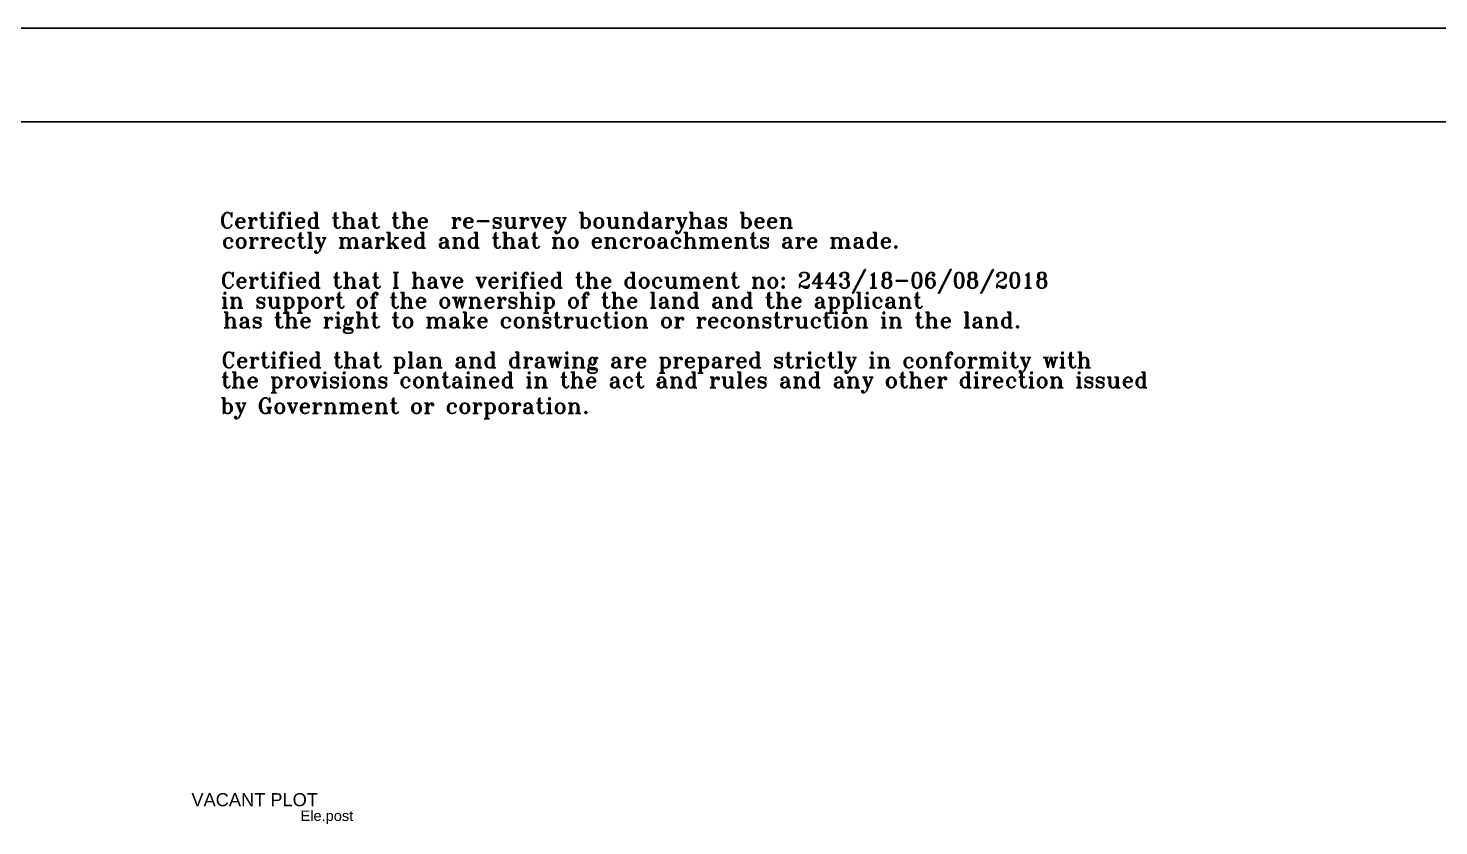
# Model space of a CAD drawing. Header units: metres. Extents: x -701442 to 358, y -36189 to 302.
# Drawn here: x 75.4 to 183.6, y 240.4 to 301.6 of the extents above; entities that cross this region are included whole.
import ezdxf

# ---------------------------------------------------------------- set-up
doc = ezdxf.new("R2010")
doc.units = ezdxf.units.M
doc.header["$MEASUREMENT"] = 0
doc.styles.add('ROMAND', font='ROMANT.SHX', dxfattribs={"height": 17})
doc.styles.add('SHIJU', font='sanss___.ttf', dxfattribs={"height": 23})
doc.styles.get("Standard").update_dxf_attribs({"font": 'ARIAL.TTF'})

msp = doc.modelspace()

# ---------------------------------------------------------------- linework, layer by layer
at = {"elevation": 101}
msp.add_lwpolyline([(12.05067, 301.61877), (249.65067, 301.61877), (249.65067, 133.61877), (12.05067, 133.61877)], close=True, dxfattribs=at)
msp.add_lwpolyline([(200.45067, 140.81877), (19.25067, 140.81877), (19.25067, 294.41877), (242.45067, 294.41877), (242.45067, 182.65457)], dxfattribs=at)

# ---------------------------------------------------------------- texts
for s, height, style, p in [('Certified that the  re-survey boundaryhas been ', 1.2, 'ROMAND', (90.12953, 286.26426, 121.2)), ('Certified that the  re-survey boundaryhas been ', 1.2, 'ROMAND', (90.13099, 286.26426, 121.2)), ('correctly marked and that no encroachments are made. ', 1.2, 'ROMAND', (90.26493, 284.74002, 121.2)), ('correctly marked and that no encroachments are made. ', 1.2, 'ROMAND', (90.26639, 284.74002, 121.2)), ('Certified that I have verified the document no: 2443/18-06/08/2018', 1.2, 'ROMAND', (90.2096, 281.67595, 121.2)), ('in support of the ownership of the land and the applicant', 1.2, 'ROMAND', (90.19833, 280.13612, 121.2)), ('in support of the ownership of the land and the applicant', 1.2, 'ROMAND', (90.19978, 280.13612, 121.2)), ('has the right to make construction or reconstruction in the land.', 1.2, 'ROMAND', (90.34197, 278.61188, 121.2)), ('has the right to make construction or reconstruction in the land.', 1.2, 'ROMAND', (90.34342, 278.61188, 121.2)), ('Certified that plan and drawing are prepared strictly in conformity with', 1.2, 'ROMAND', (90.2589, 275.54781, 121.2)), ('the provisions contained in the act and rules and any other direction issued', 1.2, 'ROMAND', (90.19662, 274.02357, 121.2)), ('the provisions contained in the act and rules and any other direction issued', 1.2, 'ROMAND', (90.19807, 274.02357, 121.2)), ('by Government or corporation.', 1.2, 'ROMAND', (90.1446, 272.03762, 121.2)), ('Ele.post', 0.8, 'SHIJU', (96.31447, 240.76893, 303))]:
    msp.add_text(s, height=height, dxfattribs=dict(style=style)).set_placement(p)
msp.add_text('VACANT PLOT', height=1).set_placement((87.94435, 241.90381, 303))

doc.saveas('drawing.dxf')
